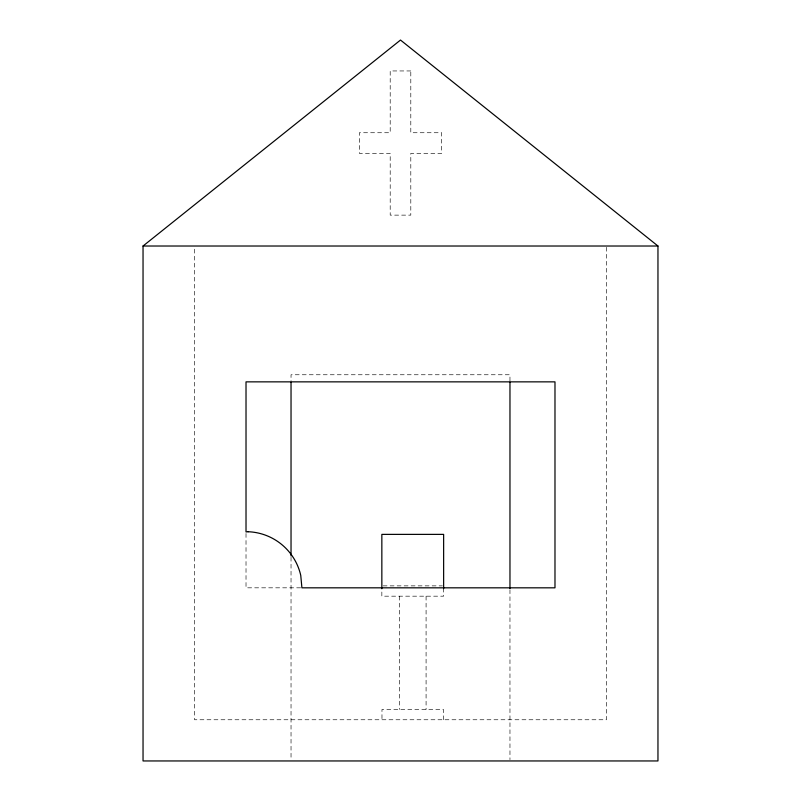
<?xml version="1.0" encoding="UTF-8"?>
<svg xmlns="http://www.w3.org/2000/svg" width="801" height="801" viewBox="0 0 801 801"><rect width="100%" height="100%" fill="white"/><g stroke="black" fill="none" stroke-linecap="round" stroke-linejoin="round"><path stroke-width="0.6" stroke-dasharray="4 3" d="M383.078 585.871L442.402 585.871M300.665 587.824L246.017 587.824L246.017 531.934M606.467 247.269L606.467 719.759L194.533 719.759L194.533 247.269M509.967 381.006L509.967 374.758L291.033 374.758L291.033 381.006M509.967 589.726L509.967 759.698M443.634 588.164L443.634 596.174L381.847 596.174L381.847 589.306M443.504 719.759L443.504 709.456L381.977 709.456L381.977 719.759M426.082 596.174L426.082 709.456M399.399 596.174L399.399 709.456M291.033 557.226L291.033 759.698M410.803 70.949L390.197 70.949L390.197 132.736L359.309 132.736L359.309 153.331L390.197 153.331L390.197 215.129L410.803 215.129L410.803 153.331L441.691 153.331L441.691 132.736L410.803 132.736L410.803 70.949"/><path stroke-width="1.2" d="M143.039 246.017L400.5 40.05L657.961 246.017L657.961 760.95L143.039 760.95L143.039 246.017L657.961 246.017M509.967 382.257L509.967 588.505M443.634 588.755L443.634 534.377L381.847 534.377L381.847 588.755M291.033 382.257L291.033 556.004M248.19 531.734L246.017 531.934L246.017 381.857L554.983 381.857L554.983 587.824L301.907 587.824L300.755 575.398A56.13 56.13 0 0 0 248.19 531.734"/></g></svg>
